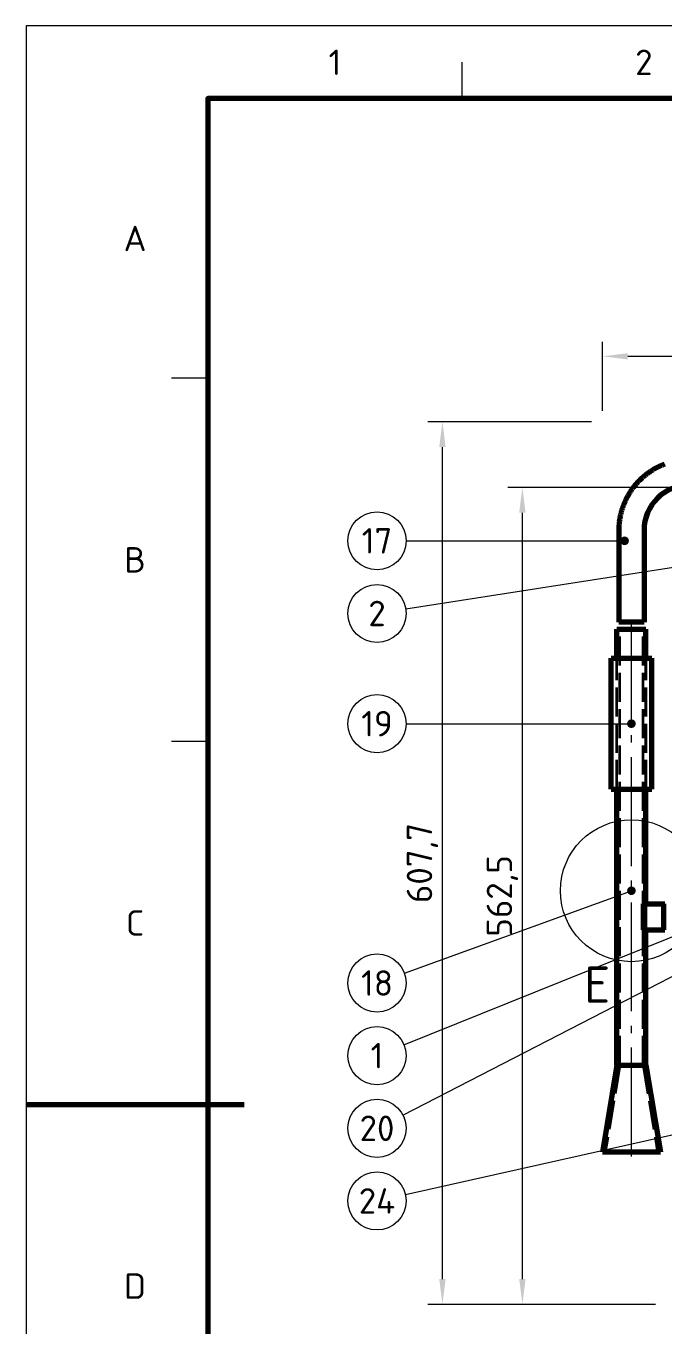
# Model space of a CAD drawing. Header units: millimetres. Extents: x 0 to 2208, y 0 to 420.
# Drawn here: x 0 to 87.8, y 118 to 297 of the extents above; entities that cross this region are included whole.
import ezdxf
from ezdxf.enums import TextEntityAlignment as Align

# ---------------------------------------------------------------- set-up
doc = ezdxf.new("R2010")
doc.units = ezdxf.units.MM
doc.linetypes.add('IRAM-E-TRAZOS', pattern=[5, 4, -1])
doc.linetypes.add('IRAM-F-TRAZO-PUNTO', pattern=[20, 15, -2, 1, -2])
for name, color, linetype, lineweight in [('01-VISIBLE', 7, 'CONTINUOUS', 70), ('02-OCULTA', 4, 'IRAM-E-TRAZOS', 35), ('03-EJE', 1, 'IRAM-F-TRAZO-PUNTO', 18), ('04-COTA', 3, 'CONTINUOUS', 18), ('06-TEXTO', 7, 'CONTINUOUS', 25), ('07-RECUADRO', 7, 'CONTINUOUS', 70), ('08-FINA', 5, 'CONTINUOUS', 18)]:
    doc.layers.add(name, color=color, linetype=linetype, lineweight=lineweight)
doc.styles.add('ISO3098', font='isocpeur.ttf')
doc.dimstyles.new('FLAMA-IRAM', dxfattribs={"dimtxt": 3.5, "dimasz": 3.5, "dimexe": 2, "dimexo": 1.5, "dimgap": 1, "dimtad": 1, "dimdec": 1, "dimtxsty": 'ISO3098', "dimblk": 'IRAM_FLECHA', "dimblk1": 'IRAM_FLECHA', "dimblk2": 'IRAM_FLECHA', "dimcen": 2.5, "dimclrd": 256, "dimclre": 256, "dimclrt": 256, "dimazin": 3, "dimtfac": 1, "dimtmove": 0, "dimatfit": 3, "dimlwd": 18, "dimlwe": 18})

# ---------------------------------------------------------------- blocks, each defined once
blk = doc.blocks.new('IRAM_FLECHA')
blk.add_solid([(0, 0), (-1, 0.125), (-1, -0.125)])

msp = doc.modelspace()

# ---------------------------------------------------------------- hatches: boundary and pattern name
at = {"layer": '08-FINA'}
h = msp.add_hatch(color=7, dxfattribs=at)
h.dxf.hatch_style = 1
edge = h.paths.add_edge_path()
edge.add_arc((82.348, 226.114), 0.6, 0, 360)
h = msp.add_hatch(color=7, dxfattribs=at)
h.dxf.hatch_style = 1
edge = h.paths.add_edge_path()
edge.add_arc((83.288, 200.939), 0.6, 0, 360)
h = msp.add_hatch(color=7, dxfattribs=at)
h.dxf.hatch_style = 1
edge = h.paths.add_edge_path()
edge.add_arc((83.288, 177.939), 0.6, 0, 360)

# ---------------------------------------------------------------- linework, layer by layer
at = {"layer": '01-VISIBLE'}
for p, q in [((81.548, 227.549), (81.548, 214.939)), ((85.028, 227.549), (85.028, 214.939)), ((81.288, 209.939), (81.288, 213.939)), ((85.288, 209.939), (85.288, 213.939)), ((80.488, 191.939), (80.488, 209.939)), ((86.088, 191.939), (86.088, 209.939)), ((81.288, 153.939), (81.288, 191.939)), ((85.288, 176.139), (85.288, 191.939)), ((84.938, 176.139), (87.767, 176.139)), ((84.938, 172.539), (84.938, 176.139)), ((87.767, 172.539), (87.767, 176.139)), ((84.938, 172.539), (87.767, 172.539)), ((85.288, 153.939), (85.288, 172.539)), ((81.288, 153.939), (79.288, 141.939)), ((85.288, 153.939), (87.288, 141.939))]:
    msp.add_line(p, q, dxfattribs=at)
for points in [[(87.841, 236.658), (87.747, 236.622), (87.654, 236.585), (87.561, 236.547), (87.468, 236.508), (87.375, 236.468), (87.284, 236.427), (87.192, 236.385), (87.101, 236.343), (87.01, 236.299), (86.92, 236.254), (86.83, 236.209), (86.741, 236.162), (86.652, 236.115), (86.564, 236.066), (86.476, 236.017), (86.389, 235.967), (86.302, 235.916), (86.216, 235.864), (86.13, 235.811), (86.045, 235.757), (85.961, 235.703), (85.877, 235.647), (85.793, 235.591), (85.711, 235.533), (85.628, 235.475), (85.547, 235.417), (85.466, 235.357), (85.385, 235.296), (85.306, 235.235), (85.226, 235.173), (85.148, 235.109), (85.07, 235.046), (84.993, 234.981), (84.917, 234.916), (84.841, 234.849), (84.766, 234.782), (84.691, 234.714), (84.618, 234.646), (84.545, 234.577), (84.472, 234.507), (84.401, 234.436), (84.33, 234.364), (84.26, 234.292), (84.191, 234.219), (84.122, 234.145), (84.054, 234.071), (83.987, 233.996), (83.921, 233.92), (83.856, 233.843), (83.791, 233.766), (83.727, 233.689), (83.664, 233.61), (83.602, 233.531), (83.54, 233.451), (83.48, 233.371), (83.42, 233.29), (83.361, 233.208), (83.303, 233.126), (83.246, 233.043), (83.189, 232.96), (83.134, 232.876), (83.079, 232.791), (83.026, 232.706), (82.973, 232.62), (82.921, 232.534), (82.87, 232.448), (82.82, 232.36), (82.77, 232.273), (82.722, 232.184), (82.674, 232.095), (82.628, 232.006), (82.582, 231.916), (82.538, 231.826), (82.494, 231.736), (82.451, 231.645), (82.409, 231.553), (82.368, 231.461), (82.328, 231.369), (82.289, 231.276), (82.251, 231.183), (82.214, 231.089), (82.178, 230.995), (82.143, 230.901), (82.109, 230.806), (82.076, 230.711), (82.044, 230.616), (82.012, 230.52), (81.982, 230.424), (81.953, 230.328), (81.925, 230.231), (81.897, 230.134), (81.871, 230.037), (81.846, 229.94), (81.822, 229.842), (81.799, 229.744), (81.776, 229.646), (81.755, 229.547), (81.735, 229.449), (81.716, 229.35), (81.698, 229.251), (81.681, 229.152), (81.665, 229.052), (81.65, 228.953), (81.636, 228.853), (81.623, 228.753), (81.611, 228.653), (81.6, 228.553), (81.59, 228.453), (81.581, 228.353), (81.573, 228.252), (81.567, 228.152), (81.561, 228.052), (81.556, 227.951), (81.553, 227.85), (81.55, 227.75), (81.549, 227.649), (81.548, 227.549)], [(85.028, 214.939), (84.926, 214.939), (84.823, 214.939), (84.721, 214.939), (84.619, 214.939), (84.516, 214.939), (84.414, 214.939), (84.312, 214.939), (84.209, 214.939), (84.107, 214.939), (84.004, 214.939), (83.902, 214.939), (83.8, 214.939), (83.697, 214.939), (83.595, 214.939), (83.493, 214.939), (83.39, 214.939), (83.288, 214.939), (83.186, 214.939), (83.083, 214.939), (82.981, 214.939), (82.879, 214.939), (82.776, 214.939), (82.674, 214.939), (82.572, 214.939), (82.469, 214.939), (82.367, 214.939), (82.264, 214.939), (82.162, 214.939), (82.06, 214.939), (81.957, 214.939), (81.855, 214.939), (81.753, 214.939), (81.65, 214.939), (81.548, 214.939)], [(81.288, 213.939), (81.388, 213.939), (81.488, 213.939), (81.588, 213.939), (81.688, 213.939), (81.788, 213.939), (81.888, 213.939), (81.988, 213.939), (82.088, 213.939), (82.188, 213.939), (82.288, 213.939), (82.388, 213.939), (82.488, 213.939), (82.588, 213.939), (82.688, 213.939), (82.788, 213.939), (82.888, 213.939), (82.988, 213.939), (83.088, 213.939), (83.188, 213.939), (83.288, 213.939), (83.388, 213.939), (83.488, 213.939), (83.588, 213.939), (83.688, 213.939), (83.788, 213.939), (83.888, 213.939), (83.988, 213.939), (84.088, 213.939), (84.188, 213.939), (84.288, 213.939), (84.388, 213.939), (84.488, 213.939), (84.588, 213.939), (84.688, 213.939), (84.788, 213.939), (84.888, 213.939), (84.988, 213.939), (85.088, 213.939), (85.188, 213.939), (85.288, 213.939)], [(80.488, 209.939), (80.588, 209.939), (80.688, 209.939), (80.788, 209.939), (80.888, 209.939), (80.988, 209.939), (81.088, 209.939), (81.188, 209.939), (81.288, 209.939), (81.388, 209.939), (81.488, 209.939), (81.588, 209.939), (81.688, 209.939), (81.788, 209.939), (81.888, 209.939), (81.988, 209.939), (82.088, 209.939), (82.188, 209.939), (82.288, 209.939), (82.388, 209.939), (82.488, 209.939), (82.588, 209.939), (82.688, 209.939), (82.788, 209.939), (82.888, 209.939), (82.988, 209.939), (83.088, 209.939), (83.188, 209.939), (83.288, 209.939), (83.388, 209.939), (83.488, 209.939), (83.588, 209.939), (83.688, 209.939), (83.788, 209.939), (83.888, 209.939), (83.988, 209.939), (84.088, 209.939), (84.188, 209.939), (84.288, 209.939), (84.388, 209.939), (84.488, 209.939), (84.588, 209.939), (84.688, 209.939), (84.788, 209.939), (84.888, 209.939), (84.988, 209.939), (85.088, 209.939), (85.188, 209.939), (85.288, 209.939), (85.388, 209.939), (85.488, 209.939), (85.588, 209.939), (85.688, 209.939), (85.788, 209.939), (85.888, 209.939), (85.988, 209.939), (86.088, 209.939)], [(80.488, 191.939), (80.588, 191.939), (80.688, 191.939), (80.788, 191.939), (80.888, 191.939), (80.988, 191.939), (81.088, 191.939), (81.188, 191.939), (81.288, 191.939), (81.388, 191.939), (81.488, 191.939), (81.588, 191.939), (81.688, 191.939), (81.788, 191.939), (81.888, 191.939), (81.988, 191.939), (82.088, 191.939), (82.188, 191.939), (82.288, 191.939), (82.388, 191.939), (82.488, 191.939), (82.588, 191.939), (82.688, 191.939), (82.788, 191.939), (82.888, 191.939), (82.988, 191.939), (83.088, 191.939), (83.188, 191.939), (83.288, 191.939), (83.388, 191.939), (83.488, 191.939), (83.588, 191.939), (83.688, 191.939), (83.788, 191.939), (83.888, 191.939), (83.988, 191.939), (84.088, 191.939), (84.188, 191.939), (84.288, 191.939), (84.388, 191.939), (84.488, 191.939), (84.588, 191.939), (84.688, 191.939), (84.788, 191.939), (84.888, 191.939), (84.988, 191.939), (85.088, 191.939), (85.188, 191.939), (85.288, 191.939), (85.388, 191.939), (85.488, 191.939), (85.588, 191.939), (85.688, 191.939), (85.788, 191.939), (85.888, 191.939), (85.988, 191.939), (86.088, 191.939)], [(87.767, 176.139), (87.867, 176.139)], [(87.767, 172.539), (87.867, 172.539)], [(81.288, 153.939), (81.388, 153.939), (81.488, 153.939), (81.588, 153.939), (81.688, 153.939), (81.788, 153.939), (81.888, 153.939), (81.988, 153.939), (82.088, 153.939), (82.188, 153.939), (82.288, 153.939), (82.388, 153.939), (82.488, 153.939), (82.588, 153.939), (82.688, 153.939), (82.788, 153.939), (82.888, 153.939), (82.988, 153.939), (83.088, 153.939), (83.188, 153.939), (83.288, 153.939), (83.388, 153.939), (83.488, 153.939), (83.588, 153.939), (83.688, 153.939), (83.788, 153.939), (83.888, 153.939), (83.988, 153.939), (84.088, 153.939), (84.188, 153.939), (84.288, 153.939), (84.388, 153.939), (84.488, 153.939), (84.588, 153.939), (84.688, 153.939), (84.788, 153.939), (84.888, 153.939), (84.988, 153.939), (85.088, 153.939), (85.188, 153.939), (85.288, 153.939)], [(87.288, 141.939), (87.188, 141.939), (87.088, 141.939), (86.988, 141.939), (86.888, 141.939), (86.788, 141.939), (86.688, 141.939), (86.588, 141.939), (86.488, 141.939), (86.388, 141.939), (86.288, 141.939), (86.188, 141.939), (86.088, 141.939), (85.988, 141.939), (85.888, 141.939), (85.788, 141.939), (85.688, 141.939), (85.588, 141.939), (85.488, 141.939), (85.388, 141.939), (85.288, 141.939), (85.188, 141.939), (85.088, 141.939), (84.988, 141.939), (84.888, 141.939), (84.788, 141.939), (84.688, 141.939), (84.588, 141.939), (84.488, 141.939), (84.388, 141.939), (84.288, 141.939), (84.188, 141.939), (84.088, 141.939), (83.988, 141.939), (83.888, 141.939), (83.788, 141.939), (83.688, 141.939), (83.588, 141.939), (83.488, 141.939), (83.388, 141.939), (83.288, 141.939), (83.188, 141.939), (83.088, 141.939), (82.988, 141.939), (82.888, 141.939), (82.788, 141.939), (82.688, 141.939), (82.588, 141.939), (82.488, 141.939), (82.388, 141.939), (82.288, 141.939), (82.188, 141.939), (82.088, 141.939), (81.988, 141.939), (81.888, 141.939), (81.788, 141.939), (81.688, 141.939), (81.588, 141.939), (81.488, 141.939), (81.388, 141.939), (81.288, 141.939), (81.188, 141.939), (81.088, 141.939), (80.988, 141.939), (80.888, 141.939), (80.788, 141.939), (80.688, 141.939), (80.588, 141.939), (80.488, 141.939), (80.388, 141.939), (80.288, 141.939), (80.188, 141.939), (80.088, 141.939), (79.988, 141.939), (79.888, 141.939), (79.788, 141.939), (79.688, 141.939), (79.588, 141.939), (79.488, 141.939), (79.388, 141.939), (79.288, 141.939)]]:
    msp.add_lwpolyline(points, dxfattribs=at)
msp.add_arc((91.288, 227.549), 6.26, 90, 180, dxfattribs=at)
at = {"layer": '02-OCULTA'}
for p, q in [((81.688, 153.939), (81.688, 213.939)), ((84.888, 153.939), (84.888, 213.939)), ((81.268, 191.939), (81.268, 209.939)), ((81.288, 191.939), (81.288, 209.939)), ((85.288, 191.939), (85.288, 209.939)), ((85.308, 191.939), (85.308, 209.939)), ((84.938, 172.539), (84.938, 176.139)), ((84.938, 176.139), (87.767, 176.139)), ((85.288, 172.539), (85.288, 176.139)), ((85.328, 172.539), (85.328, 176.139)), ((87.767, 172.539), (87.767, 176.139)), ((84.938, 172.539), (87.767, 172.539)), ((81.688, 153.939), (79.688, 141.939)), ((84.888, 153.939), (86.888, 141.939))]:
    msp.add_line(p, q, dxfattribs=at)
for points in [[(81.548, 214.939), (81.65, 214.939), (81.753, 214.939), (81.855, 214.939), (81.957, 214.939), (82.06, 214.939), (82.162, 214.939), (82.264, 214.939), (82.367, 214.939), (82.469, 214.939), (82.572, 214.939), (82.674, 214.939), (82.776, 214.939), (82.879, 214.939), (82.981, 214.939), (83.083, 214.939), (83.186, 214.939), (83.288, 214.939), (83.39, 214.939), (83.493, 214.939), (83.595, 214.939), (83.697, 214.939), (83.8, 214.939), (83.902, 214.939), (84.004, 214.939), (84.107, 214.939), (84.209, 214.939), (84.312, 214.939), (84.414, 214.939), (84.516, 214.939), (84.619, 214.939), (84.721, 214.939), (84.823, 214.939), (84.926, 214.939), (85.028, 214.939)], [(85.288, 213.939), (85.188, 213.939), (85.088, 213.939), (84.988, 213.939), (84.888, 213.939), (84.788, 213.939), (84.688, 213.939), (84.588, 213.939), (84.488, 213.939), (84.388, 213.939), (84.288, 213.939), (84.188, 213.939), (84.088, 213.939), (83.988, 213.939), (83.888, 213.939), (83.788, 213.939), (83.688, 213.939), (83.588, 213.939), (83.488, 213.939), (83.388, 213.939), (83.288, 213.939), (83.188, 213.939), (83.088, 213.939), (82.988, 213.939), (82.888, 213.939), (82.788, 213.939), (82.688, 213.939), (82.588, 213.939), (82.488, 213.939), (82.388, 213.939), (82.288, 213.939), (82.188, 213.939), (82.088, 213.939), (81.988, 213.939), (81.888, 213.939), (81.788, 213.939), (81.688, 213.939), (81.588, 213.939), (81.488, 213.939), (81.388, 213.939), (81.288, 213.939)], [(84.888, 213.939), (84.788, 213.939), (84.688, 213.939), (84.588, 213.939), (84.488, 213.939), (84.388, 213.939), (84.288, 213.939), (84.188, 213.939), (84.088, 213.939), (83.988, 213.939), (83.888, 213.939), (83.788, 213.939), (83.688, 213.939), (83.588, 213.939), (83.488, 213.939), (83.388, 213.939), (83.288, 213.939), (83.188, 213.939), (83.088, 213.939), (82.988, 213.939), (82.888, 213.939), (82.788, 213.939), (82.688, 213.939), (82.588, 213.939), (82.488, 213.939), (82.388, 213.939), (82.288, 213.939), (82.188, 213.939), (82.088, 213.939), (81.988, 213.939), (81.888, 213.939), (81.788, 213.939), (81.688, 213.939)], [(81.688, 213.939), (81.788, 213.939), (81.888, 213.939), (81.988, 213.939), (82.088, 213.939), (82.188, 213.939), (82.288, 213.939), (82.388, 213.939), (82.488, 213.939), (82.588, 213.939), (82.688, 213.939), (82.788, 213.939), (82.888, 213.939), (82.988, 213.939), (83.088, 213.939), (83.188, 213.939), (83.288, 213.939), (83.388, 213.939), (83.488, 213.939), (83.588, 213.939), (83.688, 213.939), (83.788, 213.939), (83.888, 213.939), (83.988, 213.939), (84.088, 213.939), (84.188, 213.939), (84.288, 213.939), (84.388, 213.939), (84.488, 213.939), (84.588, 213.939), (84.688, 213.939), (84.788, 213.939), (84.888, 213.939)], [(86.088, 209.939), (85.988, 209.939), (85.888, 209.939), (85.788, 209.939), (85.688, 209.939), (85.588, 209.939), (85.488, 209.939), (85.388, 209.939), (85.288, 209.939), (85.188, 209.939), (85.088, 209.939), (84.988, 209.939), (84.888, 209.939), (84.788, 209.939), (84.688, 209.939), (84.588, 209.939), (84.488, 209.939), (84.388, 209.939), (84.288, 209.939), (84.188, 209.939), (84.088, 209.939), (83.988, 209.939), (83.888, 209.939), (83.788, 209.939), (83.688, 209.939), (83.588, 209.939), (83.488, 209.939), (83.388, 209.939), (83.288, 209.939), (83.188, 209.939), (83.088, 209.939), (82.988, 209.939), (82.888, 209.939), (82.788, 209.939), (82.688, 209.939), (82.588, 209.939), (82.488, 209.939), (82.388, 209.939), (82.288, 209.939), (82.188, 209.939), (82.088, 209.939), (81.988, 209.939), (81.888, 209.939), (81.788, 209.939), (81.688, 209.939), (81.588, 209.939), (81.488, 209.939), (81.388, 209.939), (81.288, 209.939), (81.188, 209.939), (81.088, 209.939), (80.988, 209.939), (80.888, 209.939), (80.788, 209.939), (80.688, 209.939), (80.588, 209.939), (80.488, 209.939)], [(85.308, 209.939), (85.207, 209.939), (85.106, 209.939), (85.005, 209.939), (84.904, 209.939), (84.803, 209.939), (84.702, 209.939), (84.601, 209.939), (84.5, 209.939), (84.399, 209.939), (84.298, 209.939), (84.197, 209.939), (84.096, 209.939), (83.995, 209.939), (83.894, 209.939), (83.793, 209.939), (83.692, 209.939), (83.591, 209.939), (83.49, 209.939), (83.389, 209.939), (83.288, 209.939), (83.187, 209.939), (83.086, 209.939), (82.985, 209.939), (82.884, 209.939), (82.783, 209.939), (82.682, 209.939), (82.581, 209.939), (82.48, 209.939), (82.379, 209.939), (82.278, 209.939), (82.177, 209.939), (82.076, 209.939), (81.975, 209.939), (81.874, 209.939), (81.773, 209.939), (81.672, 209.939), (81.571, 209.939), (81.47, 209.939), (81.369, 209.939), (81.268, 209.939)], [(81.268, 209.939), (81.369, 209.939), (81.47, 209.939), (81.571, 209.939), (81.672, 209.939), (81.773, 209.939), (81.874, 209.939), (81.975, 209.939), (82.076, 209.939), (82.177, 209.939), (82.278, 209.939), (82.379, 209.939), (82.48, 209.939), (82.581, 209.939), (82.682, 209.939), (82.783, 209.939), (82.884, 209.939), (82.985, 209.939), (83.086, 209.939), (83.187, 209.939), (83.288, 209.939), (83.389, 209.939), (83.49, 209.939), (83.591, 209.939), (83.692, 209.939), (83.793, 209.939), (83.894, 209.939), (83.995, 209.939), (84.096, 209.939), (84.197, 209.939), (84.298, 209.939), (84.399, 209.939), (84.5, 209.939), (84.601, 209.939), (84.702, 209.939), (84.803, 209.939), (84.904, 209.939), (85.005, 209.939), (85.106, 209.939), (85.207, 209.939), (85.308, 209.939)], [(86.088, 191.939), (85.988, 191.939), (85.888, 191.939), (85.788, 191.939), (85.688, 191.939), (85.588, 191.939), (85.488, 191.939), (85.388, 191.939), (85.288, 191.939), (85.188, 191.939), (85.088, 191.939), (84.988, 191.939), (84.888, 191.939), (84.788, 191.939), (84.688, 191.939), (84.588, 191.939), (84.488, 191.939), (84.388, 191.939), (84.288, 191.939), (84.188, 191.939), (84.088, 191.939), (83.988, 191.939), (83.888, 191.939), (83.788, 191.939), (83.688, 191.939), (83.588, 191.939), (83.488, 191.939), (83.388, 191.939), (83.288, 191.939), (83.188, 191.939), (83.088, 191.939), (82.988, 191.939), (82.888, 191.939), (82.788, 191.939), (82.688, 191.939), (82.588, 191.939), (82.488, 191.939), (82.388, 191.939), (82.288, 191.939), (82.188, 191.939), (82.088, 191.939), (81.988, 191.939), (81.888, 191.939), (81.788, 191.939), (81.688, 191.939), (81.588, 191.939), (81.488, 191.939), (81.388, 191.939), (81.288, 191.939), (81.188, 191.939), (81.088, 191.939), (80.988, 191.939), (80.888, 191.939), (80.788, 191.939), (80.688, 191.939), (80.588, 191.939), (80.488, 191.939)], [(85.308, 191.939), (85.207, 191.939), (85.106, 191.939), (85.005, 191.939), (84.904, 191.939), (84.803, 191.939), (84.702, 191.939), (84.601, 191.939), (84.5, 191.939), (84.399, 191.939), (84.298, 191.939), (84.197, 191.939), (84.096, 191.939), (83.995, 191.939), (83.894, 191.939), (83.793, 191.939), (83.692, 191.939), (83.591, 191.939), (83.49, 191.939), (83.389, 191.939), (83.288, 191.939), (83.187, 191.939), (83.086, 191.939), (82.985, 191.939), (82.884, 191.939), (82.783, 191.939), (82.682, 191.939), (82.581, 191.939), (82.48, 191.939), (82.379, 191.939), (82.278, 191.939), (82.177, 191.939), (82.076, 191.939), (81.975, 191.939), (81.874, 191.939), (81.773, 191.939), (81.672, 191.939), (81.571, 191.939), (81.47, 191.939), (81.369, 191.939), (81.268, 191.939)], [(81.268, 191.939), (81.369, 191.939), (81.47, 191.939), (81.571, 191.939), (81.672, 191.939), (81.773, 191.939), (81.874, 191.939), (81.975, 191.939), (82.076, 191.939), (82.177, 191.939), (82.278, 191.939), (82.379, 191.939), (82.48, 191.939), (82.581, 191.939), (82.682, 191.939), (82.783, 191.939), (82.884, 191.939), (82.985, 191.939), (83.086, 191.939), (83.187, 191.939), (83.288, 191.939), (83.389, 191.939), (83.49, 191.939), (83.591, 191.939), (83.692, 191.939), (83.793, 191.939), (83.894, 191.939), (83.995, 191.939), (84.096, 191.939), (84.197, 191.939), (84.298, 191.939), (84.399, 191.939), (84.5, 191.939), (84.601, 191.939), (84.702, 191.939), (84.803, 191.939), (84.904, 191.939), (85.005, 191.939), (85.106, 191.939), (85.207, 191.939), (85.308, 191.939)], [(84.938, 176.139), (85.003, 176.139), (85.068, 176.139), (85.133, 176.139), (85.198, 176.139), (85.263, 176.139), (85.328, 176.139)], [(85.328, 176.139), (85.263, 176.139), (85.198, 176.139), (85.133, 176.139), (85.068, 176.139), (85.003, 176.139), (84.938, 176.139)], [(87.867, 176.139), (87.767, 176.139)], [(84.938, 172.539), (85.003, 172.539), (85.068, 172.539), (85.133, 172.539), (85.198, 172.539), (85.263, 172.539), (85.328, 172.539)], [(85.328, 172.539), (85.263, 172.539), (85.198, 172.539), (85.133, 172.539), (85.068, 172.539), (85.003, 172.539), (84.938, 172.539)], [(87.867, 172.539), (87.767, 172.539)], [(85.288, 153.939), (85.188, 153.939), (85.088, 153.939), (84.988, 153.939), (84.888, 153.939), (84.788, 153.939), (84.688, 153.939), (84.588, 153.939), (84.488, 153.939), (84.388, 153.939), (84.288, 153.939), (84.188, 153.939), (84.088, 153.939), (83.988, 153.939), (83.888, 153.939), (83.788, 153.939), (83.688, 153.939), (83.588, 153.939), (83.488, 153.939), (83.388, 153.939), (83.288, 153.939), (83.188, 153.939), (83.088, 153.939), (82.988, 153.939), (82.888, 153.939), (82.788, 153.939), (82.688, 153.939), (82.588, 153.939), (82.488, 153.939), (82.388, 153.939), (82.288, 153.939), (82.188, 153.939), (82.088, 153.939), (81.988, 153.939), (81.888, 153.939), (81.788, 153.939), (81.688, 153.939), (81.588, 153.939), (81.488, 153.939), (81.388, 153.939), (81.288, 153.939)], [(81.688, 153.939), (81.788, 153.939), (81.888, 153.939), (81.988, 153.939), (82.088, 153.939), (82.188, 153.939), (82.288, 153.939), (82.388, 153.939), (82.488, 153.939), (82.588, 153.939), (82.688, 153.939), (82.788, 153.939), (82.888, 153.939), (82.988, 153.939), (83.088, 153.939), (83.188, 153.939), (83.288, 153.939), (83.388, 153.939), (83.488, 153.939), (83.588, 153.939), (83.688, 153.939), (83.788, 153.939), (83.888, 153.939), (83.988, 153.939), (84.088, 153.939), (84.188, 153.939), (84.288, 153.939), (84.388, 153.939), (84.488, 153.939), (84.588, 153.939), (84.688, 153.939), (84.788, 153.939), (84.888, 153.939)], [(84.888, 153.939), (84.788, 153.939), (84.688, 153.939), (84.588, 153.939), (84.488, 153.939), (84.388, 153.939), (84.288, 153.939), (84.188, 153.939), (84.088, 153.939), (83.988, 153.939), (83.888, 153.939), (83.788, 153.939), (83.688, 153.939), (83.588, 153.939), (83.488, 153.939), (83.388, 153.939), (83.288, 153.939), (83.188, 153.939), (83.088, 153.939), (82.988, 153.939), (82.888, 153.939), (82.788, 153.939), (82.688, 153.939), (82.588, 153.939), (82.488, 153.939), (82.388, 153.939), (82.288, 153.939), (82.188, 153.939), (82.088, 153.939), (81.988, 153.939), (81.888, 153.939), (81.788, 153.939), (81.688, 153.939)], [(79.288, 141.939), (79.388, 141.939), (79.488, 141.939), (79.588, 141.939), (79.688, 141.939), (79.788, 141.939), (79.888, 141.939), (79.988, 141.939), (80.088, 141.939), (80.188, 141.939), (80.288, 141.939), (80.388, 141.939), (80.488, 141.939), (80.588, 141.939), (80.688, 141.939), (80.788, 141.939), (80.888, 141.939), (80.988, 141.939), (81.088, 141.939), (81.188, 141.939), (81.288, 141.939), (81.388, 141.939), (81.488, 141.939), (81.588, 141.939), (81.688, 141.939), (81.788, 141.939), (81.888, 141.939), (81.988, 141.939), (82.088, 141.939), (82.188, 141.939), (82.288, 141.939), (82.388, 141.939), (82.488, 141.939), (82.588, 141.939), (82.688, 141.939), (82.788, 141.939), (82.888, 141.939), (82.988, 141.939), (83.088, 141.939), (83.188, 141.939), (83.288, 141.939), (83.388, 141.939), (83.488, 141.939), (83.588, 141.939), (83.688, 141.939), (83.788, 141.939), (83.888, 141.939), (83.988, 141.939), (84.088, 141.939), (84.188, 141.939), (84.288, 141.939), (84.388, 141.939), (84.488, 141.939), (84.588, 141.939), (84.688, 141.939), (84.788, 141.939), (84.888, 141.939), (84.988, 141.939), (85.088, 141.939), (85.188, 141.939), (85.288, 141.939), (85.388, 141.939), (85.488, 141.939), (85.588, 141.939), (85.688, 141.939), (85.788, 141.939), (85.888, 141.939), (85.988, 141.939), (86.088, 141.939), (86.188, 141.939), (86.288, 141.939), (86.388, 141.939), (86.488, 141.939), (86.588, 141.939), (86.688, 141.939), (86.788, 141.939), (86.888, 141.939), (86.988, 141.939), (87.088, 141.939), (87.188, 141.939), (87.288, 141.939)], [(79.688, 141.939), (79.788, 141.939), (79.888, 141.939), (79.988, 141.939), (80.088, 141.939), (80.188, 141.939), (80.288, 141.939), (80.388, 141.939), (80.488, 141.939), (80.588, 141.939), (80.688, 141.939), (80.788, 141.939), (80.888, 141.939), (80.988, 141.939), (81.088, 141.939), (81.188, 141.939), (81.288, 141.939), (81.388, 141.939), (81.488, 141.939), (81.588, 141.939), (81.688, 141.939), (81.788, 141.939), (81.888, 141.939), (81.988, 141.939), (82.088, 141.939), (82.188, 141.939), (82.288, 141.939), (82.388, 141.939), (82.488, 141.939), (82.588, 141.939), (82.688, 141.939), (82.788, 141.939), (82.888, 141.939), (82.988, 141.939), (83.088, 141.939), (83.188, 141.939), (83.288, 141.939), (83.388, 141.939), (83.488, 141.939), (83.588, 141.939), (83.688, 141.939), (83.788, 141.939), (83.888, 141.939), (83.988, 141.939), (84.088, 141.939), (84.188, 141.939), (84.288, 141.939), (84.388, 141.939), (84.488, 141.939), (84.588, 141.939), (84.688, 141.939), (84.788, 141.939), (84.888, 141.939), (84.988, 141.939), (85.088, 141.939), (85.188, 141.939), (85.288, 141.939), (85.388, 141.939), (85.488, 141.939), (85.588, 141.939), (85.688, 141.939), (85.788, 141.939), (85.888, 141.939), (85.988, 141.939), (86.088, 141.939), (86.188, 141.939), (86.288, 141.939), (86.388, 141.939), (86.488, 141.939), (86.588, 141.939), (86.688, 141.939), (86.788, 141.939), (86.888, 141.939)], [(86.888, 141.939), (86.788, 141.939), (86.688, 141.939), (86.588, 141.939), (86.488, 141.939), (86.388, 141.939), (86.288, 141.939), (86.188, 141.939), (86.088, 141.939), (85.988, 141.939), (85.888, 141.939), (85.788, 141.939), (85.688, 141.939), (85.588, 141.939), (85.488, 141.939), (85.388, 141.939), (85.288, 141.939), (85.188, 141.939), (85.088, 141.939), (84.988, 141.939), (84.888, 141.939), (84.788, 141.939), (84.688, 141.939), (84.588, 141.939), (84.488, 141.939), (84.388, 141.939), (84.288, 141.939), (84.188, 141.939), (84.088, 141.939), (83.988, 141.939), (83.888, 141.939), (83.788, 141.939), (83.688, 141.939), (83.588, 141.939), (83.488, 141.939), (83.388, 141.939), (83.288, 141.939), (83.188, 141.939), (83.088, 141.939), (82.988, 141.939), (82.888, 141.939), (82.788, 141.939), (82.688, 141.939), (82.588, 141.939), (82.488, 141.939), (82.388, 141.939), (82.288, 141.939), (82.188, 141.939), (82.088, 141.939), (81.988, 141.939), (81.888, 141.939), (81.788, 141.939), (81.688, 141.939), (81.588, 141.939), (81.488, 141.939), (81.388, 141.939), (81.288, 141.939), (81.188, 141.939), (81.088, 141.939), (80.988, 141.939), (80.888, 141.939), (80.788, 141.939), (80.688, 141.939), (80.588, 141.939), (80.488, 141.939), (80.388, 141.939), (80.288, 141.939), (80.188, 141.939), (80.088, 141.939), (79.988, 141.939), (79.888, 141.939), (79.788, 141.939), (79.688, 141.939)]]:
    msp.add_lwpolyline(points, dxfattribs=at)
at = {"layer": '03-EJE'}
msp.add_line((83.288, 141.339), (83.288, 214.539), dxfattribs=at)
at = {"layer": '07-RECUADRO'}
msp.add_line((0, 148.5), (30, 148.5), dxfattribs=at)
msp.add_lwpolyline([(25, 10), (410, 10), (410, 287), (25, 287)], close=True, dxfattribs=at)
at = {"layer": '08-FINA'}
for p, q in [((60, 287), (60, 292)), ((25, 248.5), (20, 248.5)), ((52.288, 226.114), (82.348, 226.114)), ((52.24, 216.733), (98.07, 223.92)), ((52.288, 200.939), (83.288, 200.939)), ((25, 198.5), (20, 198.5)), ((52.048, 166.594), (83.288, 177.939)), ((51.845, 147.059), (104.843, 174.339)), ((51.998, 156.723), (96.255, 174.555)), ((52.191, 136.105), (94.473, 145.605))]:
    msp.add_line(p, q, dxfattribs=at)
msp.add_lwpolyline([(0, 0), (420, 0), (420, 297), (0, 297)], close=True, dxfattribs=at)
for centre, radius in [((48.288, 226.114), 4), ((48.288, 216.114), 4), ((48.288, 200.939), 4), ((83.288, 177.939), 9.767), ((48.288, 165.229), 4), ((48.288, 155.229), 4), ((48.288, 145.229), 4), ((48.288, 135.229), 4)]:
    msp.add_circle(centre, radius, dxfattribs=at)

# ---------------------------------------------------------------- texts
at = {"layer": '06-TEXTO', "style": 'ISO3098'}
for s, height, p in [('1', 3.5, (42.5, 292)), ('2', 3.5, (85, 292)), ('A', 3.5, (15, 267.75)), ('17', 3.5, (48.288, 226.114)), ('B', 3.5, (15, 223.5)), ('2', 3.5, (48.288, 216.114)), ('19', 3.5, (48.288, 200.939)), ('C', 3.5, (15, 173.5)), ('18', 3.5, (48.288, 165.229)), ('E', 5, (78.58, 165.002)), ('1', 3.5, (48.288, 155.229)), ('20', 3.5, (48.288, 145.229)), ('24', 3.5, (48.288, 135.229)), ('D', 3.5, (15, 123.5))]:
    msp.add_text(s, height=height, dxfattribs=at).set_placement(p, align=Align.MIDDLE_CENTER)

# ---------------------------------------------------------------- dimensions: what is measured, and where the dimension line sits
at = {"layer": '04-COTA'}
msp.add_linear_dim(base=(79.288, 251.521), p1=(79.288, 242.521), p2=(127.692, 242.521), dimstyle='FLAMA-IRAM', override={"dimlfac": 5}, dxfattribs=at).render()
for base, p1, p2 in [((57.288, 120.979), (79.288, 120.979), (79.288, 242.521)), ((68.288, 120.979), (88.088, 120.979), (103.238, 233.479))]:
    msp.add_linear_dim(base=base, p1=p1, p2=p2, angle=90, dimstyle='FLAMA-IRAM', override={"dimlfac": 5}, dxfattribs=at).render()

doc.saveas('drawing.dxf')
